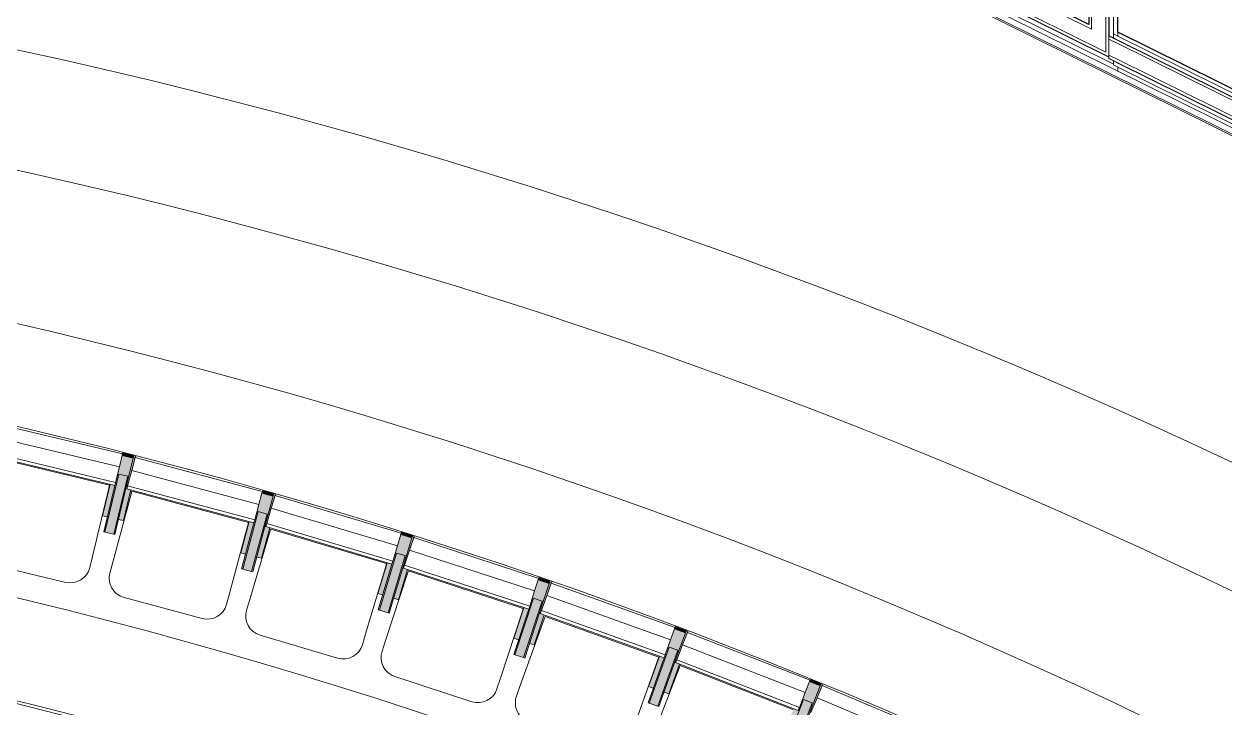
# Model space of a CAD drawing. Header units: millimetres. Extents: x 90978 to 295199, y -4084 to 97293.
# Drawn here: x 215176 to 219374, y 22986 to 25377 of the extents above; entities that cross this region are included whole.
import ezdxf

# ---------------------------------------------------------------- set-up
doc = ezdxf.new("R2010")
doc.units = ezdxf.units.MM
doc.header["$MEASUREMENT"] = 0
for name, color, linetype, lineweight in [('CSM-STL-XX-ZZ-M3-A-XXXX-00001_detached _19_04_21__rvt-1-Level 0$0$A-GENM', 7, 'CONTINUOUS', 9), ('CSM-STL-XX-ZZ-M3-A-XXXX-00001_detached _19_04_21__rvt-1-Level 0$0$A-WALL', 7, 'CONTINUOUS', 9), ('CSM-STL-XX-ZZ-M3-A-XXXX-00001_detached _19_04_21__rvt-1-Level 0$0$I-FURN', 8, 'CONTINUOUS', 9), ('CSM-STL-XX-ZZ-M3-A-XXXX-00001_detached _19_04_21__rvt-1-Level 0$0$I-WALL', 7, 'CONTINUOUS', 9)]:
    doc.layers.add(name, color=color, linetype=linetype, lineweight=lineweight)

msp = doc.modelspace()

# ---------------------------------------------------------------- hatches: boundary and pattern name
at = {"layer": 'CSM-STL-XX-ZZ-M3-A-XXXX-00001_detached _19_04_21__rvt-1-Level 0$0$I-FURN'}
h = msp.add_hatch(color=256, dxfattribs=at)
h.paths.add_polyline_path([(215523.2, 23640.7), (215548.8, 23748.2), (215535.1, 23751.8), (215564.4, 23862.2), (215558.4, 23863.6), (215506.2, 23644.8)], flags=0)
h.paths.add_polyline_path([(215467.2, 23654), (215493.4, 23763.7), (215476.4, 23767.8), (215450.2, 23658.1), (215458.6, 23656.1)], flags=0)
for points in [[(215540.3, 23787.9), (215557.4, 23859.4), (215518.5, 23868.7), (215502.4, 23797.2), (215505.5, 23797.3), (215507, 23803.5), (215538.2, 23796), (215537.8, 23789.3), (215538.2, 23789)], [(215557.4, 23859.4), (215559.6, 23868.6), (215520.8, 23878.5), (215518.5, 23868.7)], [(215489.8, 23593.3), (215538.2, 23796), (215507, 23803.5), (215458.6, 23600.8), (215486.2, 23594.2)], [(215458.6, 23600.8), (215505.5, 23797.3), (215501.4, 23797.2), (215454.8, 23601.7)], [(215493.7, 23592.4), (215540.3, 23787.9), (215536.6, 23789.3), (215489.8, 23593.3)], [(216027, 23655.7), (216046, 23726.7), (216007.4, 23737), (215989.5, 23666), (215992.4, 23666), (215994.1, 23672.2), (216025.1, 23663.8), (216023.4, 23657.7), (216026.5, 23655.9)], [(216046, 23726.7), (216048.4, 23735.6), (216009.9, 23746.5), (216007.4, 23737)], [(215940.1, 23470.9), (215992.4, 23666), (215988.3, 23666), (215936.3, 23471.9)], [(215971.2, 23462.5), (216025.1, 23663.8), (215994.1, 23672.2), (215940.1, 23470.9), (215964.8, 23464.2)], [(215975, 23461.5), (216026.5, 23655.9), (216023.2, 23656.9), (215971.2, 23462.5)], [(216530.8, 23580.6), (216533.4, 23589.2), (216495.2, 23601.2), (216492.4, 23592), (216500.4, 23589.6)], [(216509.8, 23510.1), (216530.8, 23580.6), (216492.4, 23592), (216471.5, 23521.6), (216475.5, 23521.4), (216477.4, 23527.5), (216508.1, 23518.4), (216506.3, 23512.2), (216508.9, 23510.7)], [(216417.9, 23327.8), (216475.5, 23521.4), (216471.4, 23521.4), (216414.1, 23328.9)], [(216448.7, 23318.6), (216508.1, 23518.4), (216477.4, 23527.5), (216417.9, 23327.8), (216440, 23321.2)], [(216452.5, 23317.5), (216508.9, 23510.7), (216506.2, 23511.9), (216448.7, 23318.6)], [(216988.5, 23351.4), (217011.4, 23421.2), (216973.3, 23433.7), (216950.5, 23363.9), (216954.5, 23363.6), (216956.5, 23369.7), (216987, 23359.7), (216985, 23353.6), (216987.1, 23352.3)], [(217011.4, 23421.2), (217014.1, 23429.7), (216976.3, 23442.7), (216973.3, 23433.7), (217004.9, 23423.4)], [(216891.6, 23171.6), (216954.5, 23363.6), (216950.4, 23363.6), (216887.9, 23172.9)], [(216922.1, 23161.6), (216987, 23359.7), (216956.5, 23369.7), (216891.6, 23171.6), (216917.9, 23163)], [(216925.9, 23160.4), (216988.5, 23351.4), (216985, 23353.6), (216922.1, 23161.6)], [(217462.6, 23179.6), (217487.4, 23248.8), (217449.7, 23262.3), (217425, 23193.1), (217429, 23192.7), (217431.2, 23198.7), (217461.4, 23187.9), (217459.2, 23181.9), (217461.4, 23180.4)], [(217487.4, 23248.8), (217490.4, 23257.1), (217452.9, 23271), (217449.7, 23262.3)], [(217360.9, 23002.6), (217429, 23192.7), (217424.8, 23192.7), (217357.1, 23003.9)], [(217391.1, 22991.7), (217460.8, 23188.1), (217431.2, 23198.7), (217360.9, 23002.6), (217376.8, 22996.8)], [(217394.8, 22990.4), (217462.6, 23179.6), (217459.2, 23181.9), (217391.3, 22991.6)], [(217931.8, 22994.9), (217958.5, 23063.4), (217921.2, 23077.9), (217894.6, 23009.4), (217898.6, 23008.9), (217900.9, 23014.9), (217930.9, 23003.2), (217928.5, 22997.2), (217930.9, 22995.6)], [(217958.5, 23063.4), (217961.7, 23071.5), (217924.6, 23086.4), (217921.2, 23077.9)], [(217825.3, 22820.7), (217898.6, 23008.9), (217894.4, 23008.9), (217821.6, 22822.1)], [(217855.2, 22809), (217930.9, 23003.2), (217900.9, 23014.9), (217825.3, 22820.7), (217853.8, 22809.6)], [(217858.9, 22807.6), (217930.9, 22995.6), (217928.5, 22997.2), (217855.2, 22809)]]:
    msp.add_hatch(color=256, dxfattribs=at).paths.add_polyline_path(points, flags=0)
h = msp.add_hatch(color=256, dxfattribs=at)
h.paths.add_polyline_path([(216005.8, 23509), (216034.4, 23615.7), (216020.8, 23619.8), (216053.1, 23729.2), (216047.1, 23730.8), (215988.9, 23513.5), (215992.4, 23512.6)], flags=0)
h.paths.add_polyline_path([(215950.2, 23523.9), (215979.4, 23632.8), (215962.5, 23637.3), (215933.3, 23528.4), (215940.1, 23526.6)], flags=0)
h = msp.add_hatch(color=256, dxfattribs=at)
h.paths.add_polyline_path([(216484.6, 23364.1), (216516.1, 23470), (216502.6, 23474.4), (216537.9, 23583), (216532, 23584.7), (216467.8, 23369.1), (216475.5, 23366.8)], flags=0)
h.paths.add_polyline_path([(216429.5, 23380.5), (216461.7, 23488.6), (216444.9, 23493.6), (216412.7, 23385.5), (216428.5, 23380.8)], flags=0)
h = msp.add_hatch(color=256, dxfattribs=at)
h.paths.add_polyline_path([(216959.3, 23206.1), (216993.4, 23311.2), (216980.3, 23315.9), (217018.5, 23423.5), (217012.7, 23425.4), (216942.6, 23211.5), (216954.5, 23207.6)], flags=0)
h.paths.add_polyline_path([(216904.6, 23224), (216939.7, 23331.2), (216923.1, 23336.6), (216888, 23229.4), (216903.6, 23224.3)], flags=0)
h = msp.add_hatch(color=256, dxfattribs=at)
h.paths.add_polyline_path([(217429.4, 23035.1), (217466.2, 23139.3), (217453.5, 23144.3), (217494.6, 23250.8), (217488.9, 23252.9), (217413, 23041.1), (217429, 23035.3)], flags=0)
h.paths.add_polyline_path([(217375.3, 23054.5), (217413.3, 23160.7), (217396.9, 23166.6), (217358.8, 23060.4), (217360.9, 23059.7)], flags=0)
h = msp.add_hatch(color=256, dxfattribs=at)
h.paths.add_polyline_path([(217894.7, 22851.4), (217934, 22954.7), (217921.7, 22959.9), (217965.7, 23065.2), (217960.1, 23067.4), (217878.4, 22857.7)], flags=0)
h.paths.add_polyline_path([(217841.1, 22872.3), (217882.1, 22977.3), (217865.8, 22983.7), (217825.3, 22878.4), (217838.2, 22873.4)], flags=0)

# ---------------------------------------------------------------- linework, layer by layer
at = {"layer": 'CSM-STL-XX-ZZ-M3-A-XXXX-00001_detached _19_04_21__rvt-1-Level 0$0$A-GENM'}
for p, q in [((218461.2, 25457), (219536.3, 24924)), ((219529.6, 24921.7), (218463.5, 25450.3)), ((218470.1, 25475), (219545.2, 24941.9))]:
    msp.add_line(p, q, dxfattribs=at)
at = {"layer": 'CSM-STL-XX-ZZ-M3-A-XXXX-00001_detached _19_04_21__rvt-1-Level 0$0$A-WALL'}
for p, q in [((218907.6, 26862.2), (218907.6, 25370.8)), ((218957.6, 26862.2), (218957.6, 25346)), ((218967.6, 26862.2), (218967.6, 25341)), ((218968.6, 26862.2), (218968.6, 25340.5)), ((218983.6, 26862.2), (218983.6, 25342.6)), ((216707.8, 26365.4), (218967.6, 25245)), ((216741.6, 26365.4), (218967.6, 25261.8)), ((216743.9, 26365.4), (218967.6, 25262.9)), ((216766.4, 26365.4), (218957.6, 25279)), ((216878.9, 26365.4), (218907.6, 25359.6)), ((218907.6, 25370.8), (218907.6, 25359.6)), ((218957.6, 25346), (218957.6, 25334.8)), ((218957.6, 25334.8), (218957.6, 25279)), ((218967.6, 25341), (218967.6, 25335.4)), ((218967.6, 25335.4), (218968.6, 25334.9)), ((218967.6, 25324.3), (218967.6, 25335.4)), ((218967.6, 25274), (218967.6, 25324.3)), ((218967.6, 25324.3), (218998.6, 25308.9)), ((218968.6, 25340.5), (218968.6, 25336.1)), ((218968.6, 25336.1), (218983.6, 25328.6)), ((218968.6, 25334.9), (218998.6, 25320.1)), ((218983.6, 25342.6), (218983.6, 25333.1)), ((218983.6, 25342.6), (218998.6, 25335.1)), ((218983.6, 25333.1), (218983.6, 25342.6)), ((218983.6, 25328.6), (218983.6, 25333.1)), ((218983.6, 25328.6), (218998.6, 25321.2)), ((218998.6, 25349.1), (218998.6, 25335.1)), ((218998.6, 25335.1), (221768, 23962.1)), ((218998.6, 25321.2), (221768, 23948.1)), ((218998.6, 25320.1), (221768, 23947)), ((218967.6, 25268.5), (218967.6, 25274)), ((218998.6, 25308.9), (221768, 23935.8)), ((218967.6, 25262.9), (218967.6, 25268.5)), ((218967.6, 25268.5), (218998.6, 25253.1)), ((218967.6, 25261.8), (218967.6, 25262.9)), ((218967.6, 25257.3), (218967.6, 25261.8)), ((218967.6, 25257.3), (218968.6, 25256.8)), ((218967.6, 25245), (218968.6, 25244.5)), ((218968.6, 25255.7), (218968.6, 25256.8)), ((218968.6, 25256.8), (218998.6, 25241.9)), ((218968.6, 25255.7), (218983.6, 25248.3)), ((218968.6, 25244.5), (218983.6, 25237.1)), ((218983.6, 25237.1), (218983.6, 25248.3)), ((218983.6, 25248.3), (218998.6, 25240.8)), ((218983.6, 25234.3), (218983.6, 25237.1)), ((218983.6, 25234.3), (218998.6, 25226.9)), ((218998.6, 25253.1), (221768, 23880)), ((218998.6, 25241.9), (221768, 23868.9)), ((218998.6, 25240.8), (221768, 23867.8)), ((218998.6, 25226.9), (218998.6, 25212.9)), ((218998.6, 25226.9), (221768, 23853.8)), ((218998.6, 25212.9), (218998.6, 25226.9))]:
    msp.add_line(p, q, dxfattribs=at)
at = {"layer": 'CSM-STL-XX-ZZ-M3-A-XXXX-00001_detached _19_04_21__rvt-1-Level 0$0$I-FURN'}
for p, q in [((215072.3, 23980.7), (215519.7, 23873.9)), ((215509, 23828.8), (215061.5, 23935.6)), ((215046, 23870.6), (215493.4, 23763.7)), ((215048.6, 23881.2), (215496, 23774.4)), ((215063.6, 23862.6), (215474.6, 23764.5)), ((215518.5, 23868.7), (215509, 23828.8)), ((215518.5, 23868.7), (215520.8, 23878.5)), ((215518.5, 23868.7), (215557.4, 23859.4)), ((215540.3, 23787.9), (215557.4, 23859.4)), ((215552.4, 23816.4), (215564.4, 23861.2)), ((215559.6, 23868.6), (215557.4, 23859.4)), ((215564.7, 23862.1), (215558.4, 23863.6)), ((215564.4, 23861.2), (215565.9, 23866.9)), ((215564.4, 23861.2), (216008.7, 23742.2)), ((215458.6, 23600.8), (215507, 23803.5)), ((215509, 23828.8), (215496, 23774.4)), ((215507, 23803.5), (215538.2, 23796)), ((215537.9, 23762.4), (215552.4, 23816.4)), ((215996.7, 23697.4), (215552.4, 23816.4)), ((215476.4, 23767.8), (215450.2, 23658.1)), ((215493.4, 23763.7), (215454.8, 23601.7)), ((215474.6, 23764.5), (215472.3, 23754.8)), ((215489.8, 23593.3), (215538.2, 23796)), ((215496.1, 23775), (215493.4, 23763.7)), ((215493.7, 23592.4), (215540.3, 23787.9)), ((215501.4, 23797.2), (215505.5, 23797.3)), ((215535.1, 23751.8), (215538.1, 23763.1)), ((215536.7, 23789.8), (215540.3, 23787.9)), ((215537.9, 23762.4), (215982.3, 23643.4)), ((215472.3, 23754.8), (215415, 23515.1)), ((215486.2, 23495.8), (215549.9, 23733.8)), ((215523.2, 23640.7), (215548.8, 23748.2)), ((215535.1, 23751.8), (215979.4, 23632.8)), ((215549.9, 23733.8), (215552.5, 23743.4)), ((215552.5, 23743.4), (215960.6, 23634.1)), ((216007.4, 23737), (215996.7, 23697.4)), ((216007.4, 23737), (216009.9, 23746.5)), ((216007.4, 23737), (216046, 23726.7)), ((216027, 23655.7), (216046, 23726.7)), ((216039.8, 23683.8), (216053.1, 23728.3)), ((216048.4, 23735.6), (216046, 23726.7)), ((216053.3, 23729.2), (216047.1, 23730.8)), ((216053.1, 23728.3), (216054.7, 23733.8)), ((216053.1, 23728.3), (216494, 23597.1)), ((215996.7, 23697.4), (215982.3, 23643.4)), ((216023.9, 23630.3), (216039.8, 23683.8)), ((216480.7, 23552.6), (216039.8, 23683.8)), ((215450.2, 23658.1), (215467.2, 23654)), ((215506.2, 23644.8), (215523.2, 23640.7)), ((215962.5, 23637.3), (215933.3, 23528.4)), ((215940.1, 23470.9), (215994.1, 23672.2)), ((215971.2, 23462.5), (216025.1, 23663.8)), ((215975, 23461.5), (216027, 23655.7)), ((215982.4, 23644), (215979.4, 23632.8)), ((215988.3, 23666), (215992.4, 23666)), ((215994.1, 23672.2), (216025.1, 23663.8)), ((216023.4, 23657.7), (216027, 23655.7)), ((215458.6, 23600.8), (215454.8, 23601.7)), ((215489.8, 23593.3), (215458.6, 23600.8)), ((215493.7, 23592.4), (215489.8, 23593.3)), ((215958, 23624.5), (215894.2, 23386.4)), ((215979.4, 23632.8), (215936.3, 23471.9)), ((215960.6, 23634.1), (215958, 23624.5)), ((215964.8, 23365.1), (216035.1, 23601.3)), ((216005.8, 23509), (216034.4, 23615.7)), ((216020.8, 23619.8), (216024.1, 23630.9)), ((216020.8, 23619.8), (216461.7, 23488.6)), ((216023.9, 23630.3), (216464.8, 23499.1)), ((216035.1, 23601.3), (216037.9, 23610.9)), ((216037.9, 23610.9), (216442.9, 23490.4)), ((216492.4, 23592), (216495.2, 23601.2)), ((216480.7, 23552.6), (216464.8, 23499.1)), ((216492.4, 23592), (216480.7, 23552.6)), ((216492.4, 23592), (216530.8, 23580.6)), ((216509.8, 23510.1), (216530.8, 23580.6)), ((216523.4, 23537.9), (216537.9, 23582)), ((216533.4, 23589.2), (216530.8, 23580.6)), ((216538.2, 23582.9), (216532, 23584.7)), ((216537.9, 23582), (216539.6, 23587.3)), ((216537.9, 23582), (216975, 23438.8)), ((215415, 23515.1), (215405.9, 23476.7)), ((215933.3, 23528.4), (215950.2, 23523.9)), ((215988.9, 23513.5), (216005.8, 23509)), ((216417.9, 23327.8), (216477.4, 23527.5)), ((216448.7, 23318.6), (216508.1, 23518.4)), ((216452.5, 23317.5), (216509.8, 23510.1)), ((216471.5, 23521.6), (216475.5, 23521.4)), ((216477.4, 23527.5), (216508.1, 23518.4)), ((216506, 23484.8), (216523.4, 23537.9)), ((216506.3, 23512.2), (216509.8, 23510.1)), ((216960.6, 23394.7), (216523.4, 23537.9)), ((215046.8, 23490.5), (215321.5, 23424.9)), ((215475.9, 23457.6), (215486.2, 23495.8)), ((215940.1, 23470.9), (215936.3, 23471.9)), ((215971.2, 23462.5), (215940.1, 23470.9)), ((216440, 23480.8), (216369.7, 23244.6)), ((216444.9, 23493.6), (216412.7, 23385.5)), ((216461.7, 23488.6), (216414.1, 23328.9)), ((216442.9, 23490.4), (216440, 23480.8)), ((216465, 23499.7), (216461.7, 23488.6)), ((216484.6, 23364.1), (216516.1, 23470)), ((216502.6, 23474.4), (216506.2, 23485.4)), ((216502.6, 23474.4), (216939.7, 23331.2)), ((216506, 23484.8), (216943.2, 23341.6)), ((215975, 23461.5), (215971.2, 23462.5)), ((216439.7, 23221.4), (216516.4, 23455.6)), ((216516.4, 23455.6), (216519.5, 23465)), ((216519.5, 23465), (216921, 23333.5)), ((216973.3, 23433.7), (216960.6, 23394.7)), ((216973.3, 23433.7), (216976.3, 23442.7)), ((216973.3, 23433.7), (217011.4, 23421.2)), ((217014.1, 23429.7), (217011.4, 23421.2)), ((217018.8, 23423.4), (217012.7, 23425.4)), ((217018.5, 23422.5), (217020.3, 23427.6)), ((215894.2, 23386.4), (215884, 23348.3)), ((216412.7, 23385.5), (216428.5, 23380.8)), ((216960.6, 23394.7), (216943.2, 23341.6)), ((216988.5, 23351.4), (217011.4, 23421.2)), ((217002.9, 23378.8), (217018.5, 23422.5)), ((217018.5, 23422.5), (217451.5, 23267.3)), ((215525.4, 23371.9), (215798.3, 23298.8)), ((215953.6, 23327.3), (215964.8, 23365.1)), ((216467.8, 23369.1), (216484.6, 23364.1)), ((216891.6, 23171.6), (216956.5, 23369.7)), ((216922.1, 23161.6), (216987, 23359.7)), ((216925.9, 23160.4), (216988.5, 23351.4)), ((216943.4, 23342.2), (216939.7, 23331.2)), ((216950.5, 23363.9), (216954.5, 23363.6)), ((216956.5, 23369.7), (216987, 23359.7)), ((216984, 23326.2), (217002.9, 23378.8)), ((216985, 23353.6), (216988.5, 23351.4)), ((217435.9, 23223.7), (217002.9, 23378.8)), ((216417.9, 23327.8), (216414.1, 23328.9)), ((216448.7, 23318.6), (216417.9, 23327.8)), ((216452.5, 23317.5), (216448.7, 23318.6)), ((216917.9, 23324), (216841.2, 23089.9)), ((216939.7, 23331.2), (216887.9, 23172.9)), ((216923.1, 23336.6), (216888, 23229.4)), ((216921, 23333.5), (216917.9, 23324)), ((216959.3, 23206.1), (216993.7, 23311.1)), ((216980.3, 23315.9), (216984.2, 23326.8)), ((216980.3, 23315.9), (217413.3, 23160.7)), ((216984, 23326.2), (217417, 23171)), ((216993.6, 23296.7), (216997, 23306.1)), ((216997, 23306.1), (217394.7, 23163.6)), ((216910.5, 23064.7), (216993.6, 23296.7)), ((217449.7, 23262.3), (217435.9, 23223.7)), ((217449.7, 23262.3), (217452.9, 23271)), ((217449.7, 23262.3), (217487.4, 23248.8)), ((217490.4, 23257.1), (217487.4, 23248.8)), ((216000.7, 23240.2), (216271.4, 23159.6)), ((216369.7, 23244.6), (216358.5, 23206.8)), ((216427.4, 23183.9), (216439.7, 23221.4)), ((216888, 23229.4), (216903.6, 23224.3)), ((217435.9, 23223.7), (217417, 23171)), ((217462.6, 23179.6), (217487.4, 23248.8)), ((217477.7, 23206.6), (217494.6, 23249.8)), ((217494.9, 23250.7), (217488.9, 23252.9)), ((217494.6, 23249.8), (217496.5, 23254.8)), ((217494.6, 23249.8), (217923.2, 23082.9)), ((216891.6, 23171.6), (216887.9, 23172.9)), ((216942.6, 23211.5), (216959.3, 23206.1)), ((217360.9, 23002.6), (217431.2, 23198.7)), ((217391.1, 22991.7), (217461.4, 23187.9)), ((217394.8, 22990.4), (217462.6, 23179.6)), ((217425, 23193.1), (217429, 23192.7)), ((217431.2, 23198.7), (217461.4, 23187.9)), ((217457.4, 23154.5), (217477.7, 23206.6)), ((217459.2, 23181.9), (217462.6, 23179.6)), ((217906.3, 23039.6), (217477.7, 23206.6)), ((216922.1, 23161.6), (216891.6, 23171.6)), ((216925.9, 23160.4), (216922.1, 23161.6)), ((217391.3, 23154.2), (217308.2, 22922.2)), ((217413.3, 23160.7), (217357.1, 23003.9)), ((217396.9, 23166.6), (217358.8, 23060.4)), ((217394.7, 23163.6), (217391.3, 23154.2)), ((217417.3, 23171.7), (217413.3, 23160.7)), ((217429.4, 23035.1), (217466.7, 23139.2)), ((217453.5, 23144.3), (217457.7, 23155.1)), ((217453.5, 23144.3), (217882.1, 22977.3)), ((217457.4, 23154.5), (217886.1, 22987.6)), ((217466.2, 23124.8), (217469.8, 23134)), ((217469.8, 23134), (217863.5, 22980.7)), ((216472.1, 23095.5), (216740.6, 23007.6)), ((216841.2, 23089.9), (216828.9, 23052.3)), ((217376.8, 22895.2), (217466.2, 23124.8)), ((216897.2, 23027.5), (216910.5, 23064.7)), ((217358.8, 23060.4), (217375.3, 23054.5)), ((217921.2, 23077.9), (217906.3, 23039.6)), ((217921.2, 23077.9), (217924.6, 23086.4)), ((217921.2, 23077.9), (217958.5, 23063.4)), ((217931.8, 22994.9), (217958.5, 23063.4)), ((217947.7, 23021.5), (217965.7, 23064.2)), ((217961.7, 23071.5), (217958.5, 23063.4)), ((217966.1, 23065.1), (217960.1, 23067.4)), ((217965.7, 23064.2), (217967.8, 23069)), ((217965.7, 23064.2), (218389.6, 22885.5)), ((215063.6, 23022.8), (215509.5, 22909.7)), ((217413, 23041.1), (217429.4, 23035.1)), ((217825.3, 22820.7), (217900.9, 23014.9)), ((217906.3, 23039.6), (217886.1, 22987.6)), ((217894.6, 23009.4), (217898.6, 23008.9)), ((217900.9, 23014.9), (217930.9, 23003.2)), ((217926, 22970), (217947.7, 23021.5)), ((218371.6, 22842.8), (217947.7, 23021.5)), ((217360.9, 23002.6), (217357.1, 23003.9)), ((217391.1, 22991.7), (217360.9, 23002.6)), ((217394.8, 22990.4), (217391.1, 22991.7)), ((217855.2, 22809), (217930.9, 23003.2)), ((217858.9, 22807.6), (217931.8, 22994.9)), ((217886.3, 22988.2), (217882.1, 22977.3)), ((217928.5, 22997.2), (217931.8, 22994.9))]:
    msp.add_line(p, q, dxfattribs=at)
for centre, radius, start, end in [((210962.9, 5981.5), 19754.9, 59.84152, 88.4487), ((210962.9, 5919), 19404.9, 59.93092, 88.42072), ((210954.4, 5981.5), 18821.9, 59.83367, 88.37179), ((210954.4, 5981.5), 18471.9, 59.83051, 88.34093), ((210954.4, 5981.5), 17888.9, 59.82499, 88.28684), ((210954.4, 5981.5), 17538.9, 59.8215, 88.25264), ((215337.8, 23493), 70, 256.5728, 346.5728), ((215543.6, 23439.5), 70, 165.0012, 255.0012), ((215816.4, 23366.4), 70, 255.0012, 345.0012), ((216020.6, 23307.3), 70, 163.4296, 253.4296), ((216291.4, 23226.7), 70, 253.4296, 343.4296), ((216493.9, 23162.1), 70, 161.858, 251.858), ((216762.4, 23074.1), 70, 251.858, 341.858), ((216963.1, 23003.9), 70, 160.2863, 250.2863)]:
    msp.add_arc(centre, radius, start, end, dxfattribs=at)
at = {"layer": 'CSM-STL-XX-ZZ-M3-A-XXXX-00001_detached _19_04_21__rvt-1-Level 0$0$I-WALL', "lineweight": 30}
for p, q in [((218897.6, 26862.2), (218897.6, 25375.7)), ((218998.6, 25349.1), (218998.6, 26841.2)), ((218897.6, 25375.7), (216901.4, 26365.4)), ((221768, 23976), (218998.6, 25349.1))]:
    msp.add_line(p, q, dxfattribs=at)

doc.saveas('drawing.dxf')
